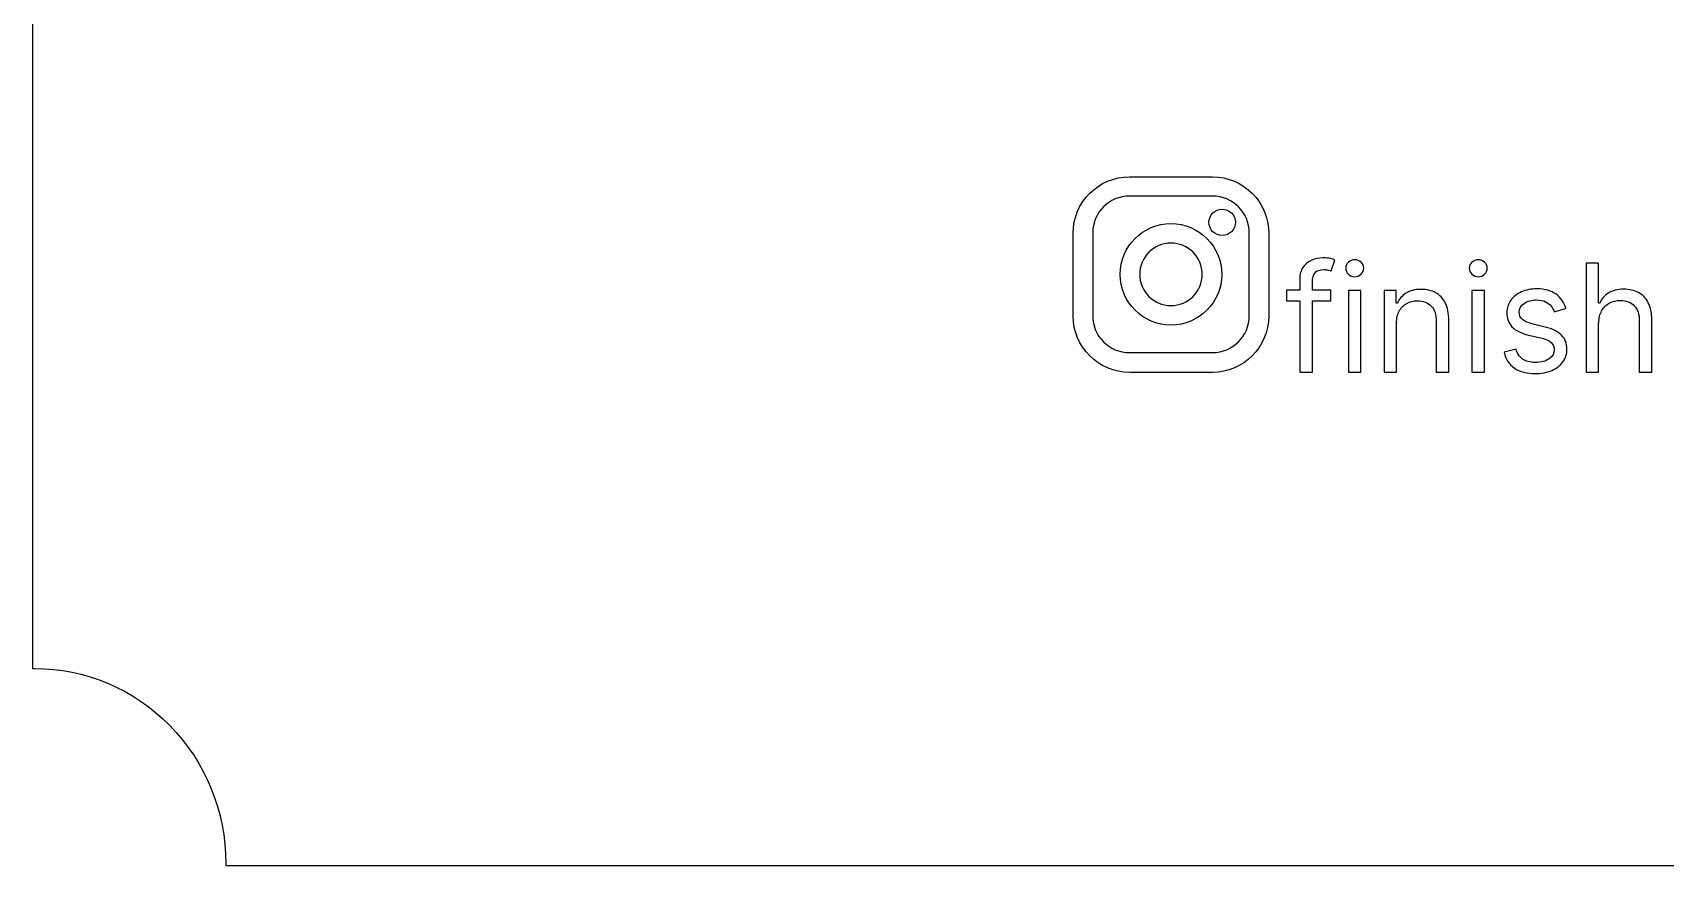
# Model space of a CAD drawing. Header units: millimetres. Extents: x -52 to 52, y -25 to 37.
# Drawn here: x -52.5 to 0.6, y -25 to 2.1 of the extents above; entities that cross this region are included whole.
import ezdxf

# ---------------------------------------------------------------- set-up
doc = ezdxf.new("R2010")
doc.units = ezdxf.units.MM
doc.header["$MEASUREMENT"] = 0
doc.layers.add('layer 1', color=7, linetype='Continuous')

msp = doc.modelspace()

# ---------------------------------------------------------------- linework, layer by layer
at = {"layer": 'layer 1', "lineweight": 25}
msp.add_open_spline([(46.2098, -25), (46.2098, -25), (-46.2147, -25), (-46.2147, -25), (-46.2147, -25), (-46.2147, -25), (-46.2147, -24.9397), (-46.2147, -24.9397), (-46.2147, -24.9397), (-46.2147, -23.2402), (-46.861, -21.6463), (-48.0401, -20.4496), (-48.0401, -20.4496), (-49.2143, -19.2478), (-50.7782, -18.5891), (-52.4408, -18.5891), (-52.4408, -18.5891), (-52.4408, -18.5891), (-52.5, -18.5891), (-52.5, -18.5891), (-52.5, -18.5891), (-52.5, -18.5891), (-52.5, 18.5942), (-52.5, 18.5942), (-52.5, 18.5942), (-52.5, 18.5942), (-52.4408, 18.5942), (-52.4408, 18.5942), (-52.4408, 18.5942), (-50.7733, 18.5942), (-49.2143, 19.2528), (-48.0401, 20.4546), (-48.0401, 20.4546), (-46.861, 21.6513), (-46.2147, 23.2452), (-46.2147, 24.9397), (-46.2147, 24.9397), (-46.2147, 24.9397), (-46.2147, 25), (-46.2147, 25), (-46.2147, 25), (-46.2147, 25), (46.2098, 25), (46.2098, 25), (46.2098, 25), (46.2098, 25), (46.2098, 24.9397), (46.2098, 24.9397), (46.2098, 24.9397), (46.2098, 23.2453), (46.861, 21.6513), (48.0352, 20.4546), (48.0352, 20.4546), (49.2143, 19.2529), (50.7782, 18.5942), (52.4408, 18.5942), (52.4408, 18.5942), (52.4408, 18.5942), (52.5, 18.5942), (52.5, 18.5942), (52.5, 18.5942), (52.5, 18.5942), (52.5, -18.5891), (52.5, -18.5891), (52.5, -18.5891), (52.5, -18.5891), (52.4408, -18.5891), (52.4408, -18.5891), (52.4408, -18.5891), (50.7782, -18.5891), (49.2143, -19.2528), (48.0352, -20.4496), (48.0352, -20.4496), (46.8561, -21.6463), (46.2098, -23.2402), (46.2098, -24.9397), (46.2098, -24.9397), (46.2098, -24.9397), (46.2098, -25), (46.2098, -25)], degree=3, knots=[0, 0, 0, 0, 0.047619, 0.047619, 0.047619, 0.047619, 0.0952381, 0.0952381, 0.0952381, 0.0952381, 0.1428571, 0.1428571, 0.1428571, 0.1428571, 0.1904762, 0.1904762, 0.1904762, 0.1904762, 0.2380952, 0.2380952, 0.2380952, 0.2380952, 0.2857143, 0.2857143, 0.2857143, 0.2857143, 0.3333333, 0.3333333, 0.3333333, 0.3333333, 0.3809524, 0.3809524, 0.3809524, 0.3809524, 0.4285714, 0.4285714, 0.4285714, 0.4285714, 0.4761905, 0.4761905, 0.4761905, 0.4761905, 0.5238095, 0.5238095, 0.5238095, 0.5238095, 0.5714286, 0.5714286, 0.5714286, 0.5714286, 0.6190476, 0.6190476, 0.6190476, 0.6190476, 0.6666667, 0.6666667, 0.6666667, 0.6666667, 0.7142857, 0.7142857, 0.7142857, 0.7142857, 0.7619048, 0.7619048, 0.7619048, 0.7619048, 0.8095238, 0.8095238, 0.8095238, 0.8095238, 0.8571429, 0.8571429, 0.8571429, 0.8571429, 0.9047619, 0.9047619, 0.9047619, 0.9047619, 1, 1, 1, 1], dxfattribs=at)
at = {"layer": 'layer 1', "color": 242}
for points, knots in [([(-14.0959, -2.5843), (-14.0959, -2.5843), (-16.7985, -2.5843), (-16.7985, -2.5843), (-16.7985, -2.5843), (-17.8079, -2.5843), (-18.6301, -3.4066), (-18.6301, -4.416), (-18.6301, -4.416), (-18.6301, -4.416), (-18.6301, -7.1184), (-18.6301, -7.1184), (-18.6301, -7.1184), (-18.6301, -8.1279), (-17.8079, -8.95), (-16.7985, -8.95), (-16.7985, -8.95), (-16.7985, -8.95), (-14.0959, -8.95), (-14.0959, -8.95), (-14.0959, -8.95), (-13.0866, -8.95), (-12.2644, -8.1279), (-12.2644, -7.1184), (-12.2644, -7.1184), (-12.2644, -7.1184), (-12.2644, -4.416), (-12.2644, -4.416), (-12.2644, -4.416), (-12.2644, -3.4066), (-13.0866, -2.5843), (-14.0959, -2.5843)], [0, 0, 0, 0, 0.1111111, 0.1111111, 0.1111111, 0.1111111, 0.2222222, 0.2222222, 0.2222222, 0.2222222, 0.3333333, 0.3333333, 0.3333333, 0.3333333, 0.4444444, 0.4444444, 0.4444444, 0.4444444, 0.5555556, 0.5555556, 0.5555556, 0.5555556, 0.6666667, 0.6666667, 0.6666667, 0.6666667, 0.7777778, 0.7777778, 0.7777778, 0.7777778, 1, 1, 1, 1]), ([(-12.8994, -4.4078), (-12.8994, -4.4078), (-12.8994, -7.1103), (-12.8994, -7.1103), (-12.8994, -7.1103), (-12.8994, -7.7696), (-13.4366, -8.3069), (-14.0959, -8.3069), (-14.0959, -8.3069), (-14.0959, -8.3069), (-16.7985, -8.307), (-16.7985, -8.307), (-16.7985, -8.307), (-17.4579, -8.307), (-17.9951, -7.7696), (-17.9951, -7.1104), (-17.9951, -7.1104), (-17.9951, -7.1104), (-17.9951, -4.4078), (-17.9951, -4.4078), (-17.9951, -4.4078), (-17.9951, -3.7485), (-17.4579, -3.2112), (-16.7985, -3.2112), (-16.7985, -3.2112), (-16.7985, -3.2112), (-14.0959, -3.2111), (-14.0959, -3.2111), (-14.0959, -3.2111), (-13.4366, -3.2111), (-12.8994, -3.7484), (-12.8994, -4.4077), (-12.8994, -4.4077), (-12.8994, -4.4077), (-12.8994, -4.4078), (-12.8994, -4.4078)], [0, 0, 0, 0, 0.1, 0.1, 0.1, 0.1, 0.2, 0.2, 0.2, 0.2, 0.3, 0.3, 0.3, 0.3, 0.4, 0.4, 0.4, 0.4, 0.5, 0.5, 0.5, 0.5, 0.6, 0.6, 0.6, 0.6, 0.7, 0.7, 0.7, 0.7, 0.8, 0.8, 0.8, 0.8, 1, 1, 1, 1]), ([(-13.7785, -3.6345), (-14.0147, -3.6345), (-14.21, -3.8299), (-14.21, -4.0659), (-14.21, -4.0659), (-14.21, -4.302), (-14.0147, -4.4974), (-13.7785, -4.4974), (-13.7785, -4.4974), (-13.5424, -4.4974), (-13.3471, -4.302), (-13.3471, -4.0659), (-13.3471, -4.0659), (-13.3471, -3.8299), (-13.5424, -3.6345), (-13.7785, -3.6345)], [0, 0, 0, 0, 0.2, 0.2, 0.2, 0.2, 0.4, 0.4, 0.4, 0.4, 0.6, 0.6, 0.6, 0.6, 1, 1, 1, 1]), ([(-15.4472, -4.1065), (-16.359, -4.1065), (-17.0997, -4.8474), (-17.0997, -5.7591), (-17.0997, -5.7591), (-17.0997, -6.6708), (-16.359, -7.4116), (-15.4472, -7.4116), (-15.4472, -7.4116), (-14.5355, -7.4116), (-13.7948, -6.6708), (-13.7948, -5.7591), (-13.7948, -5.7591), (-13.7948, -4.8474), (-14.5355, -4.1065), (-15.4472, -4.1065)], [0, 0, 0, 0, 0.2, 0.2, 0.2, 0.2, 0.4, 0.4, 0.4, 0.4, 0.6, 0.6, 0.6, 0.6, 1, 1, 1, 1]), ([(-14.4297, -5.7591), (-14.4297, -6.3207), (-14.8855, -6.7767), (-15.4473, -6.7767), (-15.4473, -6.7767), (-16.0091, -6.7767), (-16.4649, -6.3208), (-16.4649, -5.7591), (-16.4649, -5.7591), (-16.4649, -5.1973), (-16.0091, -4.7416), (-15.4473, -4.7416), (-15.4473, -4.7416), (-14.8855, -4.7416), (-14.4297, -5.1973), (-14.4297, -5.7591)], [0, 0, 0, 0, 0.2, 0.2, 0.2, 0.2, 0.4, 0.4, 0.4, 0.4, 0.6, 0.6, 0.6, 0.6, 1, 1, 1, 1]), ([(-10.8432, -6.0055), (-10.8432, -6.0055), (-10.8432, -6.2767), (-10.8432, -6.2767), (-10.8432, -6.2767), (-10.8432, -6.2767), (-10.2464, -6.2767), (-10.2464, -6.2767), (-10.2464, -6.2767), (-10.2464, -6.2767), (-10.2464, -6.6241), (-10.2464, -6.6241), (-10.2464, -6.6241), (-10.2464, -6.6241), (-10.8432, -6.6241), (-10.8432, -6.6241), (-10.8432, -6.6241), (-10.8432, -6.6241), (-10.8432, -8.9467), (-10.8432, -8.9467), (-10.8432, -8.9467), (-10.8432, -8.9467), (-11.2557, -8.9467), (-11.2557, -8.9467), (-11.2557, -8.9467), (-11.2557, -8.9467), (-11.2557, -6.6241), (-11.2557, -6.6241), (-11.2557, -6.6241), (-11.2557, -6.6241), (-11.6844, -6.6241), (-11.6844, -6.6241), (-11.6844, -6.6241), (-11.6844, -6.6241), (-11.6844, -6.2767), (-11.6844, -6.2767), (-11.6844, -6.2767), (-11.6844, -6.2767), (-11.2557, -6.2767), (-11.2557, -6.2767), (-11.2557, -6.2767), (-11.2557, -6.2767), (-11.2557, -5.9077), (-11.2557, -5.9077), (-11.2557, -5.9077), (-11.2557, -5.7558), (-11.2177, -5.6309), (-11.1472, -5.5278), (-11.1472, -5.5278), (-11.0712, -5.4248), (-10.9789, -5.3488), (-10.8649, -5.2999), (-10.8649, -5.2999), (-10.7511, -5.2457), (-10.6316, -5.2239), (-10.5014, -5.2239), (-10.5014, -5.2239), (-10.4037, -5.2239), (-10.3223, -5.2293), (-10.2572, -5.2456), (-10.2572, -5.2456), (-10.192, -5.2619), (-10.1432, -5.2781), (-10.116, -5.2944), (-10.116, -5.2944), (-10.116, -5.2944), (-10.23, -5.6472), (-10.23, -5.6472), (-10.23, -5.6472), (-10.23, -5.6472), (-10.2842, -5.6309), (-10.3169, -5.62), (-10.3169, -5.62), (-10.3548, -5.6091), (-10.4037, -5.6037), (-10.4634, -5.6037), (-10.4634, -5.6037), (-10.5992, -5.6037), (-10.6967, -5.6363), (-10.7565, -5.7068), (-10.7565, -5.7068), (-10.8162, -5.7773), (-10.8434, -5.8751), (-10.8434, -6.0053), (-10.8434, -6.0053), (-10.8434, -6.0053), (-10.8432, -6.0055), (-10.8432, -6.0055)], [0, 0, 0, 0, 0.0434783, 0.0434783, 0.0434783, 0.0434783, 0.0869565, 0.0869565, 0.0869565, 0.0869565, 0.1304348, 0.1304348, 0.1304348, 0.1304348, 0.173913, 0.173913, 0.173913, 0.173913, 0.2173913, 0.2173913, 0.2173913, 0.2173913, 0.2608696, 0.2608696, 0.2608696, 0.2608696, 0.3043478, 0.3043478, 0.3043478, 0.3043478, 0.3478261, 0.3478261, 0.3478261, 0.3478261, 0.3913043, 0.3913043, 0.3913043, 0.3913043, 0.4347826, 0.4347826, 0.4347826, 0.4347826, 0.4782609, 0.4782609, 0.4782609, 0.4782609, 0.5217391, 0.5217391, 0.5217391, 0.5217391, 0.5652174, 0.5652174, 0.5652174, 0.5652174, 0.6086957, 0.6086957, 0.6086957, 0.6086957, 0.6521739, 0.6521739, 0.6521739, 0.6521739, 0.6956522, 0.6956522, 0.6956522, 0.6956522, 0.7391304, 0.7391304, 0.7391304, 0.7391304, 0.7826087, 0.7826087, 0.7826087, 0.7826087, 0.826087, 0.826087, 0.826087, 0.826087, 0.8695652, 0.8695652, 0.8695652, 0.8695652, 0.9130435, 0.9130435, 0.9130435, 0.9130435, 1, 1, 1, 1]), ([(-9.4648, -5.8372), (-9.5462, -5.8372), (-9.6114, -5.81), (-9.6711, -5.7558), (-9.6711, -5.7558), (-9.7308, -5.7015), (-9.758, -5.6364), (-9.758, -5.5604), (-9.758, -5.5604), (-9.758, -5.4845), (-9.7308, -5.4194), (-9.6711, -5.365), (-9.6711, -5.365), (-9.6114, -5.3108), (-9.5463, -5.2836), (-9.4648, -5.2836), (-9.4648, -5.2836), (-9.3834, -5.2836), (-9.3183, -5.3108), (-9.2586, -5.365), (-9.2586, -5.365), (-9.199, -5.4194), (-9.1718, -5.4845), (-9.1718, -5.5604), (-9.1718, -5.5604), (-9.1718, -5.6364), (-9.199, -5.7015), (-9.2586, -5.7558), (-9.2586, -5.7558), (-9.3183, -5.81), (-9.3834, -5.8372), (-9.4648, -5.8372)], [0, 0, 0, 0, 0.1111111, 0.1111111, 0.1111111, 0.1111111, 0.2222222, 0.2222222, 0.2222222, 0.2222222, 0.3333333, 0.3333333, 0.3333333, 0.3333333, 0.4444444, 0.4444444, 0.4444444, 0.4444444, 0.5555556, 0.5555556, 0.5555556, 0.5555556, 0.6666667, 0.6666667, 0.6666667, 0.6666667, 0.7777778, 0.7777778, 0.7777778, 0.7777778, 1, 1, 1, 1]), ([(-5.4436, -5.8372), (-5.525, -5.8372), (-5.5901, -5.81), (-5.6498, -5.7558), (-5.6498, -5.7558), (-5.7094, -5.7015), (-5.7366, -5.6364), (-5.7366, -5.5604), (-5.7366, -5.5604), (-5.7366, -5.4845), (-5.7094, -5.4194), (-5.6498, -5.365), (-5.6498, -5.365), (-5.5901, -5.3108), (-5.525, -5.2836), (-5.4436, -5.2836), (-5.4436, -5.2836), (-5.3621, -5.2836), (-5.2969, -5.3108), (-5.2373, -5.365), (-5.2373, -5.365), (-5.1776, -5.4194), (-5.1504, -5.4845), (-5.1504, -5.5604), (-5.1504, -5.5604), (-5.1504, -5.6364), (-5.1776, -5.7015), (-5.2373, -5.7558), (-5.2373, -5.7558), (-5.2969, -5.81), (-5.3621, -5.8372), (-5.4436, -5.8372)], [0, 0, 0, 0, 0.1111111, 0.1111111, 0.1111111, 0.1111111, 0.2222222, 0.2222222, 0.2222222, 0.2222222, 0.3333333, 0.3333333, 0.3333333, 0.3333333, 0.4444444, 0.4444444, 0.4444444, 0.4444444, 0.5555556, 0.5555556, 0.5555556, 0.5555556, 0.6666667, 0.6666667, 0.6666667, 0.6666667, 0.7777778, 0.7777778, 0.7777778, 0.7777778, 1, 1, 1, 1]), ([(-1.5254, -7.3404), (-1.5254, -7.3404), (-1.5254, -8.9467), (-1.5254, -8.9467), (-1.5254, -8.9467), (-1.5254, -8.9467), (-1.9324, -8.9467), (-1.9324, -8.9467), (-1.9324, -8.9467), (-1.9324, -8.9467), (-1.9324, -5.3922), (-1.9324, -5.3922), (-1.9324, -5.3922), (-1.9324, -5.3922), (-1.5254, -5.3922), (-1.5254, -5.3922), (-1.5254, -5.3922), (-1.5254, -5.3922), (-1.5254, -6.7), (-1.5254, -6.7), (-1.5254, -6.7), (-1.5254, -6.7), (-1.4928, -6.7), (-1.4928, -6.7), (-1.4928, -6.7), (-1.4277, -6.5644), (-1.3354, -6.4504), (-1.2107, -6.369), (-1.2107, -6.369), (-1.0858, -6.2876), (-0.9176, -6.2442), (-0.706, -6.2442), (-0.706, -6.2442), (-0.5268, -6.2442), (-0.364, -6.2822), (-0.2284, -6.3527), (-0.2284, -6.3527), (-0.0926, -6.4233), (0.0158, -6.5372), (0.0918, -6.6838), (0.0918, -6.6838), (0.1679, -6.8303), (0.2058, -7.0203), (0.2058, -7.2481), (0.2058, -7.2481), (0.2058, -7.2481), (0.2058, -8.9414), (0.2058, -8.9414), (0.2058, -8.9414), (0.2058, -8.9414), (-0.2012, -8.9414), (-0.2012, -8.9414), (-0.2012, -8.9414), (-0.2012, -8.9414), (-0.2012, -7.2753), (-0.2012, -7.2753), (-0.2012, -7.2753), (-0.2012, -7.0637), (-0.2554, -6.9009), (-0.364, -6.7814), (-0.364, -6.7814), (-0.4726, -6.6675), (-0.6245, -6.6078), (-0.8198, -6.6078), (-0.8198, -6.6078), (-0.9556, -6.6078), (-1.0748, -6.635), (-1.178, -6.6946), (-1.178, -6.6946), (-1.2812, -6.7543), (-1.368, -6.8357), (-1.4277, -6.9443), (-1.4277, -6.9443), (-1.4873, -7.0529), (-1.5199, -7.1831), (-1.5199, -7.3404), (-1.5199, -7.3404), (-1.5199, -7.3404), (-1.5254, -7.3404), (-1.5254, -7.3404)], [0, 0, 0, 0, 0.047619, 0.047619, 0.047619, 0.047619, 0.0952381, 0.0952381, 0.0952381, 0.0952381, 0.1428571, 0.1428571, 0.1428571, 0.1428571, 0.1904762, 0.1904762, 0.1904762, 0.1904762, 0.2380952, 0.2380952, 0.2380952, 0.2380952, 0.2857143, 0.2857143, 0.2857143, 0.2857143, 0.3333333, 0.3333333, 0.3333333, 0.3333333, 0.3809524, 0.3809524, 0.3809524, 0.3809524, 0.4285714, 0.4285714, 0.4285714, 0.4285714, 0.4761905, 0.4761905, 0.4761905, 0.4761905, 0.5238095, 0.5238095, 0.5238095, 0.5238095, 0.5714286, 0.5714286, 0.5714286, 0.5714286, 0.6190476, 0.6190476, 0.6190476, 0.6190476, 0.6666667, 0.6666667, 0.6666667, 0.6666667, 0.7142857, 0.7142857, 0.7142857, 0.7142857, 0.7619048, 0.7619048, 0.7619048, 0.7619048, 0.8095238, 0.8095238, 0.8095238, 0.8095238, 0.8571429, 0.8571429, 0.8571429, 0.8571429, 0.9047619, 0.9047619, 0.9047619, 0.9047619, 1, 1, 1, 1]), ([(-9.6711, -8.9467), (-9.6711, -8.9467), (-9.6711, -6.2822), (-9.6711, -6.2822), (-9.6711, -6.2822), (-9.6711, -6.2822), (-9.2641, -6.2821), (-9.2641, -6.2821), (-9.2641, -6.2821), (-9.2641, -6.2821), (-9.2641, -8.9467), (-9.2641, -8.9467), (-9.2641, -8.9467), (-9.2641, -8.9467), (-9.6711, -8.9467), (-9.6711, -8.9467)], [0, 0, 0, 0, 0.2, 0.2, 0.2, 0.2, 0.4, 0.4, 0.4, 0.4, 0.6, 0.6, 0.6, 0.6, 1, 1, 1, 1]), ([(-8.1027, -7.3404), (-8.1027, -7.3404), (-8.1027, -8.9467), (-8.1027, -8.9467), (-8.1027, -8.9467), (-8.1027, -8.9467), (-8.5097, -8.9467), (-8.5097, -8.9467), (-8.5097, -8.9467), (-8.5097, -8.9467), (-8.5097, -6.2822), (-8.5097, -6.2822), (-8.5097, -6.2822), (-8.5097, -6.2822), (-8.1136, -6.2821), (-8.1136, -6.2821), (-8.1136, -6.2821), (-8.1136, -6.2821), (-8.1136, -6.7), (-8.1136, -6.7), (-8.1136, -6.7), (-8.1136, -6.7), (-8.081, -6.7), (-8.081, -6.7), (-8.081, -6.7), (-8.0159, -6.5644), (-7.9236, -6.4558), (-7.7988, -6.3745), (-7.7988, -6.3745), (-7.674, -6.2931), (-7.5057, -6.2497), (-7.305, -6.2497), (-7.305, -6.2497), (-7.1259, -6.2497), (-6.9685, -6.2876), (-6.8329, -6.3582), (-6.8329, -6.3582), (-6.6972, -6.4287), (-6.5941, -6.5427), (-6.518, -6.6892), (-6.518, -6.6892), (-6.4421, -6.8358), (-6.4042, -7.0257), (-6.4042, -7.2536), (-6.4042, -7.2536), (-6.4042, -7.2536), (-6.4042, -8.9469), (-6.4042, -8.9469), (-6.4042, -8.9469), (-6.4042, -8.9469), (-6.8111, -8.9467), (-6.8111, -8.9467), (-6.8111, -8.9467), (-6.8111, -8.9467), (-6.8111, -7.2807), (-6.8111, -7.2807), (-6.8111, -7.2807), (-6.8111, -7.069), (-6.8654, -6.9062), (-6.9739, -6.7923), (-6.9739, -6.7923), (-7.0825, -6.6729), (-7.2345, -6.6186), (-7.4243, -6.6186), (-7.4243, -6.6186), (-7.5546, -6.6186), (-7.674, -6.6458), (-7.7717, -6.7055), (-7.7717, -6.7055), (-7.8748, -6.7597), (-7.9562, -6.8466), (-8.0159, -6.9551), (-8.0159, -6.9551), (-8.0756, -7.0637), (-8.1027, -7.1939), (-8.1027, -7.3513), (-8.1027, -7.3513), (-8.1027, -7.3513), (-8.1027, -7.3404), (-8.1027, -7.3404)], [0, 0, 0, 0, 0.047619, 0.047619, 0.047619, 0.047619, 0.0952381, 0.0952381, 0.0952381, 0.0952381, 0.1428571, 0.1428571, 0.1428571, 0.1428571, 0.1904762, 0.1904762, 0.1904762, 0.1904762, 0.2380952, 0.2380952, 0.2380952, 0.2380952, 0.2857143, 0.2857143, 0.2857143, 0.2857143, 0.3333333, 0.3333333, 0.3333333, 0.3333333, 0.3809524, 0.3809524, 0.3809524, 0.3809524, 0.4285714, 0.4285714, 0.4285714, 0.4285714, 0.4761905, 0.4761905, 0.4761905, 0.4761905, 0.5238095, 0.5238095, 0.5238095, 0.5238095, 0.5714286, 0.5714286, 0.5714286, 0.5714286, 0.6190476, 0.6190476, 0.6190476, 0.6190476, 0.6666667, 0.6666667, 0.6666667, 0.6666667, 0.7142857, 0.7142857, 0.7142857, 0.7142857, 0.7619048, 0.7619048, 0.7619048, 0.7619048, 0.8095238, 0.8095238, 0.8095238, 0.8095238, 0.8571429, 0.8571429, 0.8571429, 0.8571429, 0.9047619, 0.9047619, 0.9047619, 0.9047619, 1, 1, 1, 1]), ([(-5.6498, -8.9467), (-5.6498, -8.9467), (-5.6498, -6.2822), (-5.6498, -6.2822), (-5.6498, -6.2822), (-5.6498, -6.2822), (-5.2427, -6.2821), (-5.2427, -6.2821), (-5.2427, -6.2821), (-5.2427, -6.2821), (-5.2427, -8.9467), (-5.2427, -8.9467), (-5.2427, -8.9467), (-5.2427, -8.9467), (-5.6498, -8.9467), (-5.6498, -8.9467)], [0, 0, 0, 0, 0.2, 0.2, 0.2, 0.2, 0.4, 0.4, 0.4, 0.4, 0.6, 0.6, 0.6, 0.6, 1, 1, 1, 1]), ([(-2.5998, -6.8737), (-2.5998, -6.8737), (-2.9689, -6.9768), (-2.9689, -6.9768), (-2.9689, -6.9768), (-2.9906, -6.9171), (-3.0286, -6.8574), (-3.072, -6.7977), (-3.072, -6.7977), (-3.1154, -6.7379), (-3.1751, -6.6891), (-3.251, -6.6512), (-3.251, -6.6512), (-3.3271, -6.6131), (-3.4247, -6.5914), (-3.5441, -6.5914), (-3.5441, -6.5914), (-3.7069, -6.5914), (-3.8426, -6.6295), (-3.9512, -6.7054), (-3.9512, -6.7054), (-4.0598, -6.7814), (-4.114, -6.8736), (-4.114, -6.9875), (-4.114, -6.9875), (-4.114, -7.0907), (-4.0759, -7.1721), (-4.0054, -7.2317), (-4.0054, -7.2317), (-3.9294, -7.2915), (-3.8155, -7.3403), (-3.658, -7.3784), (-3.658, -7.3784), (-3.658, -7.3784), (-3.2619, -7.476), (-3.2619, -7.476), (-3.2619, -7.476), (-3.0231, -7.5357), (-2.844, -7.6226), (-2.7301, -7.7419), (-2.7301, -7.7419), (-2.6107, -7.8613), (-2.5565, -8.0133), (-2.5565, -8.1978), (-2.5565, -8.1978), (-2.5565, -8.3497), (-2.5998, -8.4854), (-2.6867, -8.6048), (-2.6867, -8.6048), (-2.7735, -8.7242), (-2.8984, -8.8219), (-3.0503, -8.887), (-3.0503, -8.887), (-3.2022, -8.952), (-3.3868, -8.9901), (-3.593, -8.9901), (-3.593, -8.9901), (-3.8643, -8.9901), (-4.0922, -8.9304), (-4.2659, -8.811), (-4.2659, -8.811), (-4.445, -8.6915), (-4.5589, -8.518), (-4.6024, -8.2954), (-4.6024, -8.2954), (-4.6024, -8.2954), (-4.2117, -8.1978), (-4.2117, -8.1978), (-4.2117, -8.1978), (-4.1736, -8.3388), (-4.1031, -8.4473), (-4, -8.518), (-4, -8.518), (-3.897, -8.5885), (-3.7612, -8.6264), (-3.593, -8.6264), (-3.593, -8.6264), (-3.4031, -8.6264), (-3.251, -8.5885), (-3.1372, -8.5071), (-3.1372, -8.5071), (-3.0232, -8.4257), (-2.9689, -8.328), (-2.9689, -8.214), (-2.9689, -8.214), (-2.9689, -8.1217), (-3.0015, -8.0457), (-3.0666, -7.9807), (-3.0666, -7.9807), (-3.1317, -7.9156), (-3.2294, -7.8722), (-3.3651, -7.8396), (-3.3651, -7.8396), (-3.3651, -7.8396), (-3.8101, -7.7365), (-3.8101, -7.7365), (-3.8101, -7.7365), (-4.0543, -7.6768), (-4.2333, -7.59), (-4.3474, -7.4652), (-4.3474, -7.4652), (-4.4614, -7.3404), (-4.5156, -7.1884), (-4.5156, -7.0039), (-4.5156, -7.0039), (-4.5156, -6.8519), (-4.4723, -6.7217), (-4.3854, -6.6023), (-4.3854, -6.6023), (-4.2985, -6.4884), (-4.1846, -6.3961), (-4.038, -6.3309), (-4.038, -6.3309), (-3.8915, -6.2658), (-3.7233, -6.2333), (-3.5333, -6.2333), (-3.5333, -6.2333), (-3.2674, -6.2333), (-3.0612, -6.293), (-2.9093, -6.4068), (-2.9093, -6.4068), (-2.7574, -6.5208), (-2.6488, -6.6728), (-2.5891, -6.8627), (-2.5891, -6.8627), (-2.5891, -6.8627), (-2.5998, -6.8737), (-2.5998, -6.8737)], [0, 0, 0, 0, 0.030303, 0.030303, 0.030303, 0.030303, 0.0606061, 0.0606061, 0.0606061, 0.0606061, 0.0909091, 0.0909091, 0.0909091, 0.0909091, 0.1212121, 0.1212121, 0.1212121, 0.1212121, 0.1515152, 0.1515152, 0.1515152, 0.1515152, 0.1818182, 0.1818182, 0.1818182, 0.1818182, 0.2121212, 0.2121212, 0.2121212, 0.2121212, 0.2424242, 0.2424242, 0.2424242, 0.2424242, 0.2727273, 0.2727273, 0.2727273, 0.2727273, 0.3030303, 0.3030303, 0.3030303, 0.3030303, 0.3333333, 0.3333333, 0.3333333, 0.3333333, 0.3636364, 0.3636364, 0.3636364, 0.3636364, 0.3939394, 0.3939394, 0.3939394, 0.3939394, 0.4242424, 0.4242424, 0.4242424, 0.4242424, 0.4545455, 0.4545455, 0.4545455, 0.4545455, 0.4848485, 0.4848485, 0.4848485, 0.4848485, 0.5151515, 0.5151515, 0.5151515, 0.5151515, 0.5454545, 0.5454545, 0.5454545, 0.5454545, 0.5757576, 0.5757576, 0.5757576, 0.5757576, 0.6060606, 0.6060606, 0.6060606, 0.6060606, 0.6363636, 0.6363636, 0.6363636, 0.6363636, 0.6666667, 0.6666667, 0.6666667, 0.6666667, 0.6969697, 0.6969697, 0.6969697, 0.6969697, 0.7272727, 0.7272727, 0.7272727, 0.7272727, 0.7575758, 0.7575758, 0.7575758, 0.7575758, 0.7878788, 0.7878788, 0.7878788, 0.7878788, 0.8181818, 0.8181818, 0.8181818, 0.8181818, 0.8484848, 0.8484848, 0.8484848, 0.8484848, 0.8787879, 0.8787879, 0.8787879, 0.8787879, 0.9090909, 0.9090909, 0.9090909, 0.9090909, 0.9393939, 0.9393939, 0.9393939, 0.9393939, 1, 1, 1, 1])]:
    msp.add_open_spline(points, degree=3, knots=knots, dxfattribs=at)

doc.saveas('drawing.dxf')
